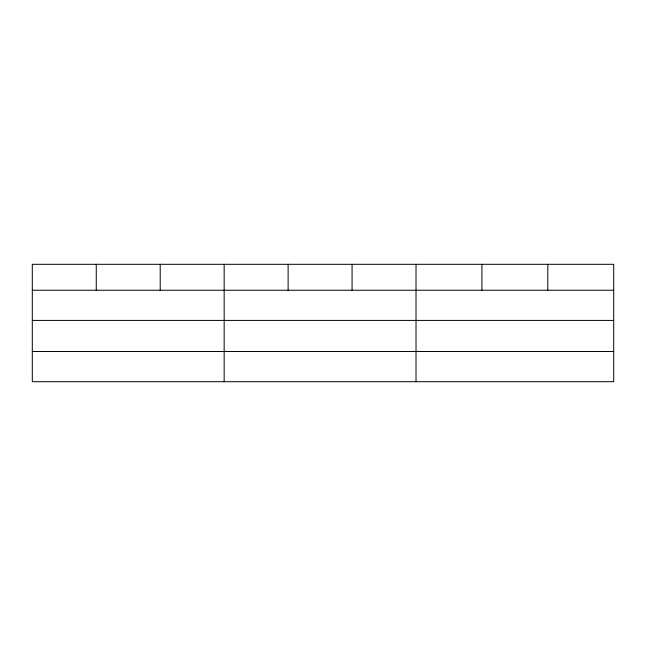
<?xml version="1.0" encoding="UTF-8"?>
<svg xmlns="http://www.w3.org/2000/svg" width="646" height="646" viewBox="0 0 646 646"><rect width="100%" height="100%" fill="white"/><g stroke="black" fill="none" stroke-linecap="round" stroke-linejoin="round"><path stroke-width="0.97" d="M613.7 320.416L613.7 264.303L32.3 264.303L32.3 381.697L613.7 381.697L613.7 320.416L32.3 320.416M32.3 290.24L613.7 290.24M32.3 351.513L613.7 351.513M547.808 264.303L547.808 290.24M481.916 264.303L481.916 290.24M416.024 264.303L416.024 381.697M352.07 264.303L352.07 290.24M288.116 264.303L288.116 290.24M224.162 264.303L224.162 381.697M160.208 264.303L160.208 290.24M96.254 264.303L96.254 290.24"/></g></svg>
